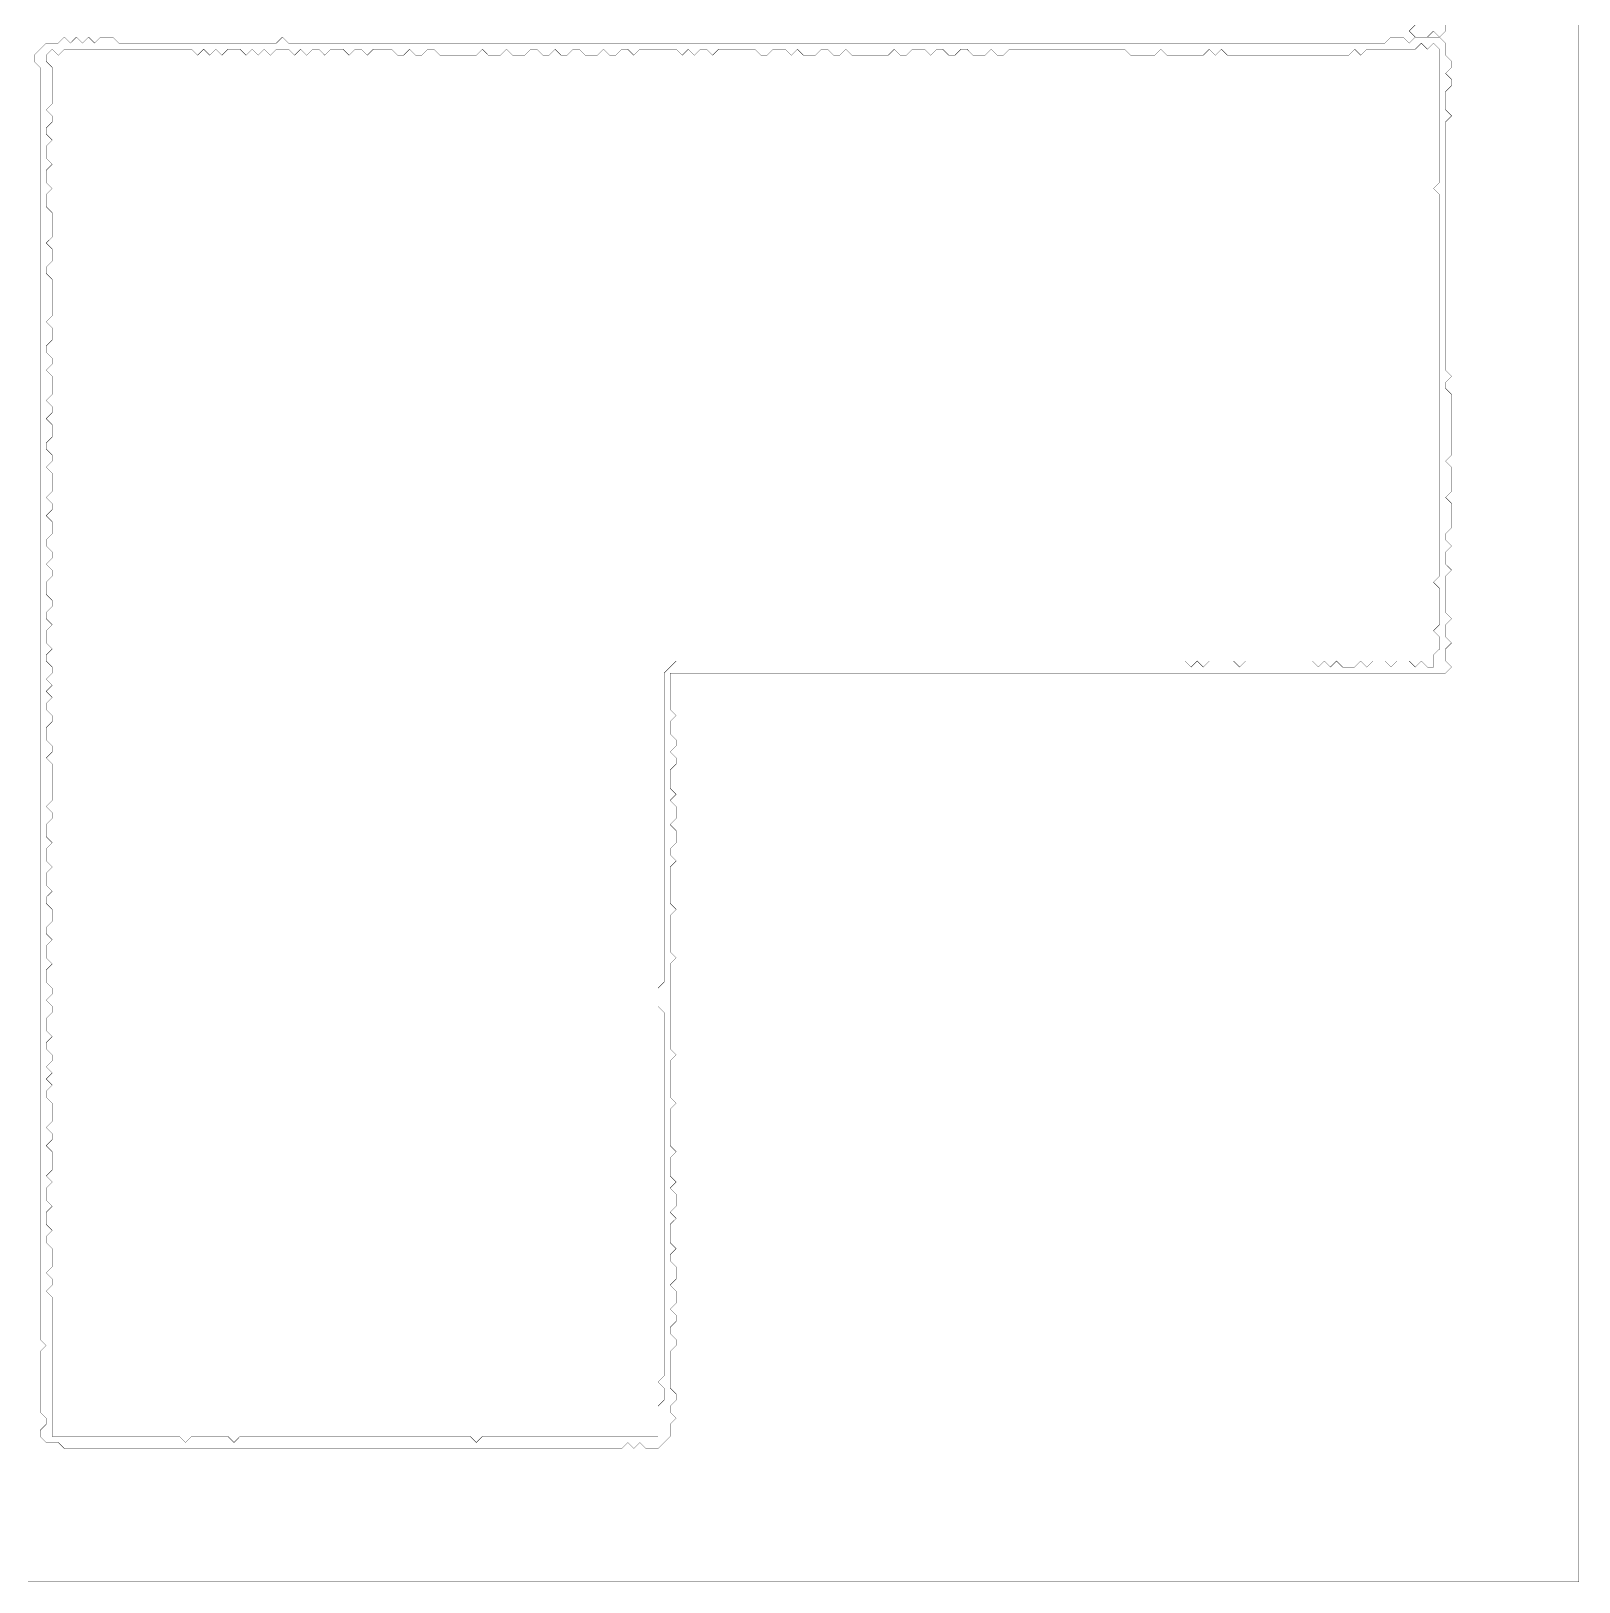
# Model space of a CAD drawing. Header units: metres. Extents: x 0 to 5055, y -5055 to 0.
# Drawn here: x 2528 to 5055, y -5055 to -2523 of the extents above; entities that cross this region are included whole.
import ezdxf

# ---------------------------------------------------------------- set-up
doc = ezdxf.new("R2010")
doc.units = ezdxf.units.M
doc.layers.add('conductor', color=1, linetype='Continuous')
doc.layers.add('substrate', color=5, linetype='Continuous')

msp = doc.modelspace()

# ---------------------------------------------------------------- linework, layer by layer
at = {"layer": 'conductor', "const_width": 0.5}
msp.add_lwpolyline([(4797.9, -2542.4), (4788, -2552.3), (4778.1, -2552.3), (4768.2, -2552.3), (4758.3, -2552.3), (4748.4, -2552.3), (4738.5, -2552.3), (4728.7, -2552.3), (4718.8, -2552.3), (4708.9, -2552.3), (4699, -2562.2), (4689.1, -2552.3), (4679.2, -2562.2), (4669.3, -2562.2), (4659.4, -2562.2), (4649.5, -2562.2), (4639.6, -2562.2), (4629.7, -2562.2), (4619.8, -2562.2), (4609.9, -2562.2), (4600, -2562.2), (4590.2, -2562.2), (4580.3, -2562.2), (4570.4, -2562.2), (4560.5, -2562.2), (4550.6, -2562.2), (4540.7, -2562.2), (4530.8, -2562.2), (4520.9, -2562.2), (4511, -2562.2), (4501.1, -2562.2), (4491.2, -2562.2), (4481.3, -2562.2), (4471.4, -2552.3), (4461.6, -2562.2), (4451.7, -2552.3), (4441.8, -2562.2), (4431.9, -2562.2), (4422, -2562.2), (4412.1, -2562.2), (4402.2, -2562.2), (4392.3, -2562.2), (4382.4, -2562.2), (4372.5, -2552.3), (4362.6, -2562.2), (4352.7, -2562.2), (4342.8, -2562.2), (4332.9, -2562.2), (4323.1, -2562.2), (4313.2, -2552.3), (4303.3, -2552.3), (4293.4, -2552.3), (4283.5, -2552.3), (4273.6, -2552.3), (4263.7, -2552.3), (4253.8, -2552.3), (4243.9, -2552.3), (4234, -2552.3), (4224.1, -2552.3), (4214.2, -2552.3), (4204.3, -2552.3), (4194.5, -2552.3), (4184.6, -2552.3), (4174.7, -2552.3), (4164.8, -2552.3), (4154.9, -2552.3), (4145, -2552.3), (4135.1, -2552.3), (4125.2, -2552.3), (4115.3, -2562.2), (4105.4, -2562.2), (4095.5, -2552.3), (4085.6, -2562.2), (4075.7, -2562.2), (4065.8, -2562.2), (4056, -2552.3), (4046.1, -2552.3), (4036.2, -2562.2), (4026.3, -2562.2), (4016.4, -2552.3), (4006.5, -2552.3), (3996.6, -2562.2), (3986.7, -2552.3), (3976.8, -2552.3), (3966.9, -2552.3), (3957, -2562.2), (3947.1, -2562.2), (3937.2, -2552.3), (3927.4, -2562.2), (3917.5, -2562.2), (3907.6, -2562.2), (3897.7, -2562.2), (3887.8, -2562.2), (3877.9, -2562.2), (3868, -2562.2), (3858.1, -2552.3), (3848.2, -2562.2), (3838.3, -2562.2), (3828.4, -2552.3), (3818.5, -2552.3), (3808.6, -2562.2), (3798.8, -2562.2), (3788.9, -2562.2), (3779, -2552.3), (3769.1, -2562.2), (3759.2, -2552.3), (3749.3, -2552.3), (3739.4, -2552.3), (3729.5, -2562.2), (3719.6, -2562.2), (3709.7, -2552.3), (3699.8, -2552.3), (3689.9, -2552.3), (3680, -2552.3), (3670.1, -2552.3), (3660.3, -2552.3), (3650.4, -2552.3), (3640.5, -2562.2), (3630.6, -2552.3), (3620.7, -2552.3), (3610.8, -2562.2), (3600.9, -2552.3), (3591, -2562.2), (3581.1, -2552.3), (3571.2, -2552.3), (3561.3, -2552.3), (3551.4, -2552.3), (3541.5, -2552.3), (3531.7, -2552.3), (3521.8, -2552.3), (3511.9, -2562.2), (3502, -2552.3), (3492.1, -2552.3), (3482.2, -2562.2), (3472.3, -2562.2), (3462.4, -2552.3), (3452.5, -2562.2), (3442.6, -2562.2), (3432.7, -2562.2), (3422.8, -2552.3), (3412.9, -2552.3), (3403, -2562.2), (3393.2, -2562.2), (3383.3, -2552.3), (3373.4, -2562.2), (3363.5, -2562.2), (3353.6, -2552.3), (3343.7, -2552.3), (3333.8, -2562.2), (3323.9, -2562.2), (3314, -2562.2), (3304.1, -2552.3), (3294.2, -2562.2), (3284.3, -2562.2), (3274.4, -2562.2), (3264.6, -2552.3), (3254.7, -2562.2), (3244.8, -2562.2), (3234.9, -2562.2), (3225, -2562.2), (3215.1, -2562.2), (3205.2, -2562.2), (3195.3, -2562.2), (3185.4, -2552.3), (3175.5, -2552.3), (3165.6, -2562.2), (3155.7, -2562.2), (3145.8, -2552.3), (3135.9, -2562.2), (3126.1, -2562.2), (3116.2, -2552.3), (3106.3, -2552.3), (3096.4, -2552.3), (3086.5, -2552.3), (3076.6, -2562.2), (3066.7, -2552.3), (3056.8, -2552.3), (3046.9, -2562.2), (3037, -2552.3), (3027.1, -2552.3), (3017.2, -2552.3), (3007.3, -2562.2), (2997.5, -2552.3), (2987.6, -2552.3), (2977.7, -2562.2), (2967.8, -2552.3), (2957.9, -2562.2), (2948, -2552.3), (2938.1, -2552.3), (2928.2, -2552.3), (2918.3, -2562.2), (2908.4, -2552.3), (2898.5, -2562.2), (2888.6, -2552.3), (2878.7, -2562.2), (2868.8, -2552.3), (2859, -2552.3), (2849.1, -2552.3), (2839.2, -2562.2), (2829.3, -2552.3), (2819.4, -2562.2), (2809.5, -2552.3), (2799.6, -2562.2), (2789.7, -2552.3), (2779.8, -2552.3), (2769.9, -2552.3), (2760, -2552.3), (2750.1, -2552.3), (2740.2, -2552.3), (2730.4, -2552.3), (2720.5, -2552.3), (2710.6, -2552.3), (2700.7, -2552.3), (2690.8, -2552.3), (2680.9, -2552.3), (2671, -2552.3), (2661.1, -2552.3), (2651.2, -2552.3), (2641.3, -2552.3), (2631.4, -2552.3), (2621.5, -2552.3), (2611.6, -2552.3), (2601.7, -2552.3), (2591.9, -2552.3), (2582, -2552.3), (2572.1, -2562.2), (2562.2, -2552.3), (2552.3, -2562.2), (2552.3, -2572.1), (2562.2, -2582), (2562.2, -2591.9), (2562.2, -2601.7), (2562.2, -2611.6), (2562.2, -2621.5), (2562.2, -2631.4), (2562.2, -2641.3), (2552.3, -2651.2), (2562.2, -2661.1), (2562.2, -2671), (2552.3, -2680.9), (2552.3, -2690.8), (2562.2, -2700.7), (2552.3, -2710.6), (2552.3, -2720.5), (2552.3, -2730.4), (2562.2, -2740.2), (2552.3, -2750.1), (2552.3, -2760), (2552.3, -2769.9), (2562.2, -2779.8), (2552.3, -2789.7), (2552.3, -2799.6), (2552.3, -2809.5), (2562.2, -2819.4), (2562.2, -2829.3), (2562.2, -2839.2), (2562.2, -2849.1), (2562.2, -2859), (2552.3, -2868.8), (2562.2, -2878.7), (2562.2, -2888.6), (2562.2, -2898.5), (2552.3, -2908.4), (2552.3, -2918.3), (2562.2, -2928.2), (2562.2, -2938.1), (2562.2, -2948), (2562.2, -2957.9), (2562.2, -2967.8), (2562.2, -2977.7), (2562.2, -2987.6), (2552.3, -2997.5), (2562.2, -3007.3), (2562.2, -3017.2), (2562.2, -3027.1), (2552.3, -3037), (2552.3, -3046.9), (2562.2, -3056.8), (2562.2, -3066.7), (2552.3, -3076.6), (2562.2, -3086.5), (2562.2, -3096.4), (2562.2, -3106.3), (2562.2, -3116.2), (2552.3, -3126.1), (2562.2, -3135.9), (2562.2, -3145.8), (2552.3, -3155.7), (2562.2, -3165.6), (2562.2, -3175.5), (2562.2, -3185.4), (2552.3, -3195.3), (2552.3, -3205.2), (2562.2, -3215.1), (2562.2, -3225), (2552.3, -3234.9), (2562.2, -3244.8), (2562.2, -3254.7), (2562.2, -3264.6), (2562.2, -3274.4), (2552.3, -3284.3), (2562.2, -3294.2), (2562.2, -3304.1), (2552.3, -3314), (2562.2, -3323.9), (2562.2, -3333.8), (2562.2, -3343.7), (2552.3, -3353.6), (2552.3, -3363.5), (2562.2, -3373.4), (2562.2, -3383.3), (2552.3, -3393.2), (2562.2, -3403), (2562.2, -3412.9), (2552.3, -3422.8), (2552.3, -3432.7), (2552.3, -3442.6), (2562.2, -3452.5), (2562.2, -3462.4), (2552.3, -3472.3), (2552.3, -3482.2), (2562.2, -3492.1), (2552.3, -3502), (2552.3, -3511.9), (2552.3, -3521.8), (2562.2, -3531.7), (2552.3, -3541.5), (2552.3, -3551.4), (2562.2, -3561.3), (2562.2, -3571.2), (2552.3, -3581.1), (2562.2, -3591), (2552.3, -3600.9), (2562.2, -3610.8), (2552.3, -3620.7), (2552.3, -3630.6), (2562.2, -3640.5), (2562.2, -3650.4), (2552.3, -3660.3), (2552.3, -3670.1), (2552.3, -3680), (2562.2, -3689.9), (2562.2, -3699.8), (2552.3, -3709.7), (2562.2, -3719.6), (2562.2, -3729.5), (2562.2, -3739.4), (2562.2, -3749.3), (2562.2, -3759.2), (2562.2, -3769.1), (2562.2, -3779), (2552.3, -3788.9), (2562.2, -3798.8), (2562.2, -3808.6), (2552.3, -3818.5), (2552.3, -3828.4), (2552.3, -3838.3), (2562.2, -3848.2), (2552.3, -3858.1), (2552.3, -3868), (2552.3, -3877.9), (2562.2, -3887.8), (2552.3, -3897.7), (2552.3, -3907.6), (2552.3, -3917.5), (2562.2, -3927.4), (2552.3, -3937.2), (2552.3, -3947.1), (2562.2, -3957), (2562.2, -3966.9), (2562.2, -3976.8), (2552.3, -3986.7), (2552.3, -3996.6), (2562.2, -4006.5), (2552.3, -4016.4), (2552.3, -4026.3), (2552.3, -4036.2), (2562.2, -4046.1), (2552.3, -4056), (2552.3, -4065.8), (2552.3, -4075.7), (2562.2, -4085.6), (2562.2, -4095.5), (2552.3, -4105.4), (2562.2, -4115.3), (2562.2, -4125.2), (2552.3, -4135.1), (2552.3, -4145), (2552.3, -4154.9), (2562.2, -4164.8), (2552.3, -4174.7), (2552.3, -4184.6), (2562.2, -4194.5), (2562.2, -4204.3), (2552.3, -4214.2), (2562.2, -4224.1), (2552.3, -4234), (2562.2, -4243.9), (2552.3, -4253.8), (2552.3, -4263.7), (2562.2, -4273.6), (2562.2, -4283.5), (2562.2, -4293.4), (2562.2, -4303.3), (2552.3, -4313.2), (2562.2, -4323.1), (2562.2, -4332.9), (2552.3, -4342.8), (2562.2, -4352.7), (2562.2, -4362.6), (2562.2, -4372.5), (2562.2, -4382.4), (2552.3, -4392.3), (2562.2, -4402.2), (2552.3, -4412.1), (2552.3, -4422), (2552.3, -4431.9), (2562.2, -4441.8), (2552.3, -4451.7), (2552.3, -4461.6), (2552.3, -4471.4), (2562.2, -4481.3), (2552.3, -4491.2), (2552.3, -4501.1), (2562.2, -4511), (2562.2, -4520.9), (2562.2, -4530.8), (2562.2, -4540.7), (2552.3, -4550.6), (2562.2, -4560.5), (2562.2, -4570.4), (2552.3, -4580.3), (2562.2, -4590.2), (2562.2, -4600), (2562.2, -4609.9), (2562.2, -4619.8), (2562.2, -4629.7), (2562.2, -4639.6), (2562.2, -4649.5), (2562.2, -4659.4), (2562.2, -4669.3), (2562.2, -4679.2), (2562.2, -4689.1), (2562.2, -4699), (2562.2, -4708.9), (2562.2, -4718.8), (2562.2, -4728.7), (2562.2, -4738.5), (2562.2, -4748.4), (2562.2, -4758.3), (2562.2, -4768.2), (2562.2, -4778.1), (2562.2, -4788), (2562.2, -4797.9), (2562.2, -4807.8), (2562.2, -4817.7), (2572.1, -4817.7), (2582, -4817.7), (2591.9, -4817.7), (2601.7, -4817.7), (2611.6, -4817.7), (2621.5, -4817.7), (2631.4, -4817.7), (2641.3, -4817.7), (2651.2, -4817.7), (2661.1, -4817.7), (2671, -4817.7), (2680.9, -4817.7), (2690.8, -4817.7), (2700.7, -4817.7), (2710.6, -4817.7), (2720.5, -4817.7), (2730.4, -4817.7), (2740.2, -4817.7), (2750.1, -4817.7), (2760, -4817.7), (2769.9, -4817.7), (2779.8, -4827.6), (2789.7, -4817.7), (2799.6, -4817.7), (2809.5, -4817.7), (2819.4, -4817.7), (2829.3, -4817.7), (2839.2, -4817.7), (2849.1, -4817.7), (2859, -4827.6), (2868.8, -4817.7), (2878.7, -4817.7), (2888.6, -4817.7), (2898.5, -4817.7), (2908.4, -4817.7), (2918.3, -4817.7), (2928.2, -4817.7), (2938.1, -4817.7), (2948, -4817.7), (2957.9, -4817.7), (2967.8, -4817.7), (2977.7, -4817.7), (2987.6, -4817.7), (2997.5, -4817.7), (3007.3, -4817.7), (3017.2, -4817.7), (3027.1, -4817.7), (3037, -4817.7), (3046.9, -4817.7), (3056.8, -4817.7), (3066.7, -4817.7), (3076.6, -4817.7), (3086.5, -4817.7), (3096.4, -4817.7), (3106.3, -4817.7), (3116.2, -4817.7), (3126.1, -4817.7), (3135.9, -4817.7), (3145.8, -4817.7), (3155.7, -4817.7), (3165.6, -4817.7), (3175.5, -4817.7), (3185.4, -4817.7), (3195.3, -4817.7), (3205.2, -4817.7), (3215.1, -4817.7), (3225, -4817.7), (3234.9, -4817.7), (3244.8, -4817.7), (3254.7, -4827.6), (3264.6, -4817.7), (3274.4, -4817.7), (3284.3, -4817.7), (3294.2, -4817.7), (3304.1, -4817.7), (3314, -4817.7), (3323.9, -4817.7), (3333.8, -4817.7), (3343.7, -4817.7), (3353.6, -4817.7), (3363.5, -4817.7), (3373.4, -4817.7), (3383.3, -4817.7), (3393.2, -4817.7), (3403, -4817.7), (3412.9, -4817.7), (3422.8, -4817.7), (3432.7, -4817.7), (3442.6, -4817.7), (3452.5, -4817.7), (3462.4, -4817.7), (3472.3, -4817.7), (3482.2, -4817.7), (3492.1, -4817.7), (3502, -4817.7), (3511.9, -4817.7), (3521.8, -4817.7), (3531.7, -4817.7), (3541.5, -4817.7), (3551.4, -4817.7), (3551.4, -4807.8), (3551.4, -4797.9), (3551.4, -4788), (3551.4, -4778.1), (3551.4, -4768.2), (3561.3, -4758.3), (3561.3, -4748.4), (3561.3, -4738.5), (3551.4, -4728.7), (3561.3, -4718.8), (3561.3, -4708.9), (3561.3, -4699), (3561.3, -4689.1), (3561.3, -4679.2), (3561.3, -4669.3), (3561.3, -4659.4), (3561.3, -4649.5), (3561.3, -4639.6), (3561.3, -4629.7), (3561.3, -4619.8), (3561.3, -4609.9), (3561.3, -4600), (3561.3, -4590.2), (3561.3, -4580.3), (3561.3, -4570.4), (3561.3, -4560.5), (3561.3, -4550.6), (3561.3, -4540.7), (3561.3, -4530.8), (3561.3, -4520.9), (3561.3, -4511), (3561.3, -4501.1), (3561.3, -4491.2), (3561.3, -4481.3), (3561.3, -4471.4), (3561.3, -4461.6), (3561.3, -4451.7), (3561.3, -4441.8), (3561.3, -4431.9), (3561.3, -4422), (3561.3, -4412.1), (3561.3, -4402.2), (3561.3, -4392.3), (3561.3, -4382.4), (3561.3, -4372.5), (3561.3, -4362.6), (3561.3, -4352.7), (3561.3, -4342.8), (3561.3, -4332.9), (3561.3, -4323.1), (3561.3, -4313.2), (3561.3, -4303.3), (3561.3, -4293.4), (3561.3, -4283.5), (3561.3, -4273.6), (3561.3, -4263.7), (3561.3, -4253.8), (3561.3, -4243.9), (3561.3, -4234), (3561.3, -4224.1), (3561.3, -4214.2), (3561.3, -4204.3), (3561.3, -4194.5), (3561.3, -4184.6), (3561.3, -4174.7), (3561.3, -4164.8), (3561.3, -4154.9), (3561.3, -4145), (3561.3, -4135.1), (3561.3, -4125.2), (3551.4, -4115.3), (3551.4, -4105.4), (3551.4, -4095.5), (3551.4, -4085.6), (3561.3, -4075.7), (3561.3, -4065.8), (3561.3, -4056), (3561.3, -4046.1), (3561.3, -4036.2), (3561.3, -4026.3), (3561.3, -4016.4), (3561.3, -4006.5), (3561.3, -3996.6), (3561.3, -3986.7), (3561.3, -3976.8), (3561.3, -3966.9), (3561.3, -3957), (3561.3, -3947.1), (3561.3, -3937.2), (3561.3, -3927.4), (3561.3, -3917.5), (3561.3, -3907.6), (3561.3, -3897.7), (3561.3, -3887.8), (3561.3, -3877.9), (3561.3, -3868), (3561.3, -3858.1), (3561.3, -3848.2), (3561.3, -3838.3), (3561.3, -3828.4), (3561.3, -3818.5), (3561.3, -3808.6), (3561.3, -3798.8), (3561.3, -3788.9), (3561.3, -3779), (3561.3, -3769.1), (3561.3, -3759.2), (3561.3, -3749.3), (3561.3, -3739.4), (3561.3, -3729.5), (3561.3, -3719.6), (3561.3, -3709.7), (3561.3, -3699.8), (3561.3, -3689.9), (3561.3, -3680), (3561.3, -3670.1), (3561.3, -3660.3), (3561.3, -3650.4), (3561.3, -3640.5), (3561.3, -3630.6), (3561.3, -3620.7), (3561.3, -3610.8), (3561.3, -3600.9), (3561.3, -3591), (3561.3, -3581.1), (3561.3, -3571.2), (3571.2, -3561.3), (3581.1, -3551.4), (3591, -3551.4), (3600.9, -3551.4), (3610.8, -3551.4), (3620.7, -3551.4), (3630.6, -3551.4), (3640.5, -3551.4), (3650.4, -3551.4), (3660.3, -3551.4), (3670.1, -3551.4), (3680, -3551.4), (3689.9, -3551.4), (3699.8, -3551.4), (3709.7, -3551.4), (3719.6, -3551.4), (3729.5, -3551.4), (3739.4, -3551.4), (3749.3, -3551.4), (3759.2, -3551.4), (3769.1, -3551.4), (3779, -3551.4), (3788.9, -3551.4), (3798.8, -3551.4), (3808.6, -3551.4), (3818.5, -3551.4), (3828.4, -3551.4), (3838.3, -3551.4), (3848.2, -3551.4), (3858.1, -3551.4), (3868, -3551.4), (3877.9, -3551.4), (3887.8, -3551.4), (3897.7, -3551.4), (3907.6, -3551.4), (3917.5, -3551.4), (3927.4, -3551.4), (3937.2, -3551.4), (3947.1, -3551.4), (3957, -3551.4), (3966.9, -3551.4), (3976.8, -3551.4), (3986.7, -3551.4), (3996.6, -3551.4), (4006.5, -3551.4), (4016.4, -3551.4), (4026.3, -3551.4), (4036.2, -3551.4), (4046.1, -3551.4), (4056, -3551.4), (4065.8, -3551.4), (4075.7, -3551.4), (4085.6, -3551.4), (4095.5, -3551.4), (4105.4, -3551.4), (4115.3, -3551.4), (4125.2, -3551.4), (4135.1, -3551.4), (4145, -3551.4), (4154.9, -3551.4), (4164.8, -3551.4), (4174.7, -3551.4), (4184.6, -3551.4), (4194.5, -3551.4), (4204.3, -3551.4), (4214.2, -3551.4), (4224.1, -3551.4), (4234, -3551.4), (4243.9, -3551.4), (4253.8, -3551.4), (4263.7, -3551.4), (4273.6, -3551.4), (4283.5, -3551.4), (4293.4, -3551.4), (4303.3, -3551.4), (4313.2, -3551.4), (4323.1, -3551.4), (4332.9, -3551.4), (4342.8, -3551.4), (4352.7, -3551.4), (4362.6, -3551.4), (4372.5, -3551.4), (4382.4, -3551.4), (4392.3, -3551.4), (4402.2, -3551.4), (4412.1, -3551.4), (4422, -3561.3), (4431.9, -3551.4), (4441.8, -3561.3), (4451.7, -3551.4), (4461.6, -3551.4), (4471.4, -3551.4), (4481.3, -3551.4), (4491.2, -3551.4), (4501.1, -3561.3), (4511, -3551.4), (4520.9, -3551.4), (4530.8, -3551.4), (4540.7, -3551.4), (4550.6, -3551.4), (4560.5, -3551.4), (4570.4, -3551.4), (4580.3, -3551.4), (4590.2, -3551.4), (4600, -3551.4), (4609.9, -3551.4), (4619.8, -3551.4), (4629.7, -3561.3), (4639.6, -3551.4), (4649.5, -3561.3), (4659.4, -3551.4), (4669.3, -3561.3), (4679.2, -3561.3), (4689.1, -3561.3), (4699, -3551.4), (4708.9, -3561.3), (4718.8, -3551.4), (4728.7, -3551.4), (4738.5, -3551.4), (4748.4, -3561.3), (4758.3, -3551.4), (4768.2, -3551.4), (4778.1, -3551.4), (4788, -3561.3), (4797.9, -3551.4), (4807.8, -3561.3), (4817.7, -3561.3), (4817.7, -3551.4), (4817.7, -3541.5), (4827.6, -3531.7), (4827.6, -3521.8), (4827.6, -3511.9), (4817.7, -3502), (4827.6, -3492.1), (4827.6, -3482.2), (4827.6, -3472.3), (4827.6, -3462.4), (4827.6, -3452.5), (4827.6, -3442.6), (4827.6, -3432.7), (4817.7, -3422.8), (4827.6, -3412.9), (4827.6, -3403), (4827.6, -3393.2), (4827.6, -3383.3), (4827.6, -3373.4), (4827.6, -3363.5), (4827.6, -3353.6), (4827.6, -3343.7), (4827.6, -3333.8), (4827.6, -3323.9), (4827.6, -3314), (4827.6, -3304.1), (4827.6, -3294.2), (4827.6, -3284.3), (4827.6, -3274.4), (4827.6, -3264.6), (4827.6, -3254.7), (4827.6, -3244.8), (4827.6, -3234.9), (4827.6, -3225), (4827.6, -3215.1), (4827.6, -3205.2), (4827.6, -3195.3), (4827.6, -3185.4), (4827.6, -3175.5), (4827.6, -3165.6), (4827.6, -3155.7), (4827.6, -3145.8), (4827.6, -3135.9), (4827.6, -3126.1), (4827.6, -3116.2), (4827.6, -3106.3), (4827.6, -3096.4), (4827.6, -3086.5), (4827.6, -3076.6), (4827.6, -3066.7), (4827.6, -3056.8), (4827.6, -3046.9), (4827.6, -3037), (4827.6, -3027.1), (4827.6, -3017.2), (4827.6, -3007.3), (4827.6, -2997.5), (4827.6, -2987.6), (4827.6, -2977.7), (4827.6, -2967.8), (4827.6, -2957.9), (4827.6, -2948), (4827.6, -2938.1), (4827.6, -2928.2), (4827.6, -2918.3), (4827.6, -2908.4), (4827.6, -2898.5), (4827.6, -2888.6), (4827.6, -2878.7), (4827.6, -2868.8), (4827.6, -2859), (4827.6, -2849.1), (4827.6, -2839.2), (4827.6, -2829.3), (4827.6, -2819.4), (4827.6, -2809.5), (4827.6, -2799.6), (4827.6, -2789.7), (4817.7, -2779.8), (4827.6, -2769.9), (4827.6, -2760), (4827.6, -2750.1), (4827.6, -2740.2), (4827.6, -2730.4), (4827.6, -2720.5), (4827.6, -2710.6), (4827.6, -2700.7), (4827.6, -2690.8), (4827.6, -2680.9), (4827.6, -2671), (4827.6, -2661.1), (4827.6, -2651.2), (4827.6, -2641.3), (4827.6, -2631.4), (4827.6, -2621.5), (4827.6, -2611.6), (4827.6, -2601.7), (4827.6, -2591.9), (4827.6, -2582), (4827.6, -2572.1), (4827.6, -2562.2), (4827.6, -2552.3), (4817.7, -2542.4), (4807.8, -2552.3)], close=True, dxfattribs=at)
at = {"layer": 'substrate', "const_width": 0.5}
for points in [[(2522.6, -5055.1), (2532.5, -5055.1), (2542.4, -5055.1), (2552.3, -5055.1), (2562.2, -5055.1), (2572.1, -5055.1), (2582, -5055.1), (2591.9, -5055.1), (2601.7, -5055.1), (2611.6, -5055.1), (2621.5, -5055.1), (2631.4, -5055.1), (2641.3, -5055.1), (2651.2, -5055.1), (2661.1, -5055.1), (2671, -5055.1), (2680.9, -5055.1), (2690.8, -5055.1), (2700.7, -5055.1), (2710.6, -5055.1), (2720.5, -5055.1), (2730.4, -5055.1), (2740.2, -5055.1), (2750.1, -5055.1), (2760, -5055.1), (2769.9, -5055.1), (2779.8, -5055.1), (2789.7, -5055.1), (2799.6, -5055.1), (2809.5, -5055.1), (2819.4, -5055.1), (2829.3, -5055.1), (2839.2, -5055.1), (2849.1, -5055.1), (2859, -5055.1), (2868.8, -5055.1), (2878.7, -5055.1), (2888.6, -5055.1), (2898.5, -5055.1), (2908.4, -5055.1), (2918.3, -5055.1), (2928.2, -5055.1), (2938.1, -5055.1), (2948, -5055.1), (2957.9, -5055.1), (2967.8, -5055.1), (2977.7, -5055.1), (2987.6, -5055.1), (2997.5, -5055.1), (3007.3, -5055.1), (3017.2, -5055.1), (3027.1, -5055.1), (3037, -5055.1), (3046.9, -5055.1), (3056.8, -5055.1), (3066.7, -5055.1), (3076.6, -5055.1), (3086.5, -5055.1), (3096.4, -5055.1), (3106.3, -5055.1), (3116.2, -5055.1), (3126.1, -5055.1), (3135.9, -5055.1), (3145.8, -5055.1), (3155.7, -5055.1), (3165.6, -5055.1), (3175.5, -5055.1), (3185.4, -5055.1), (3195.3, -5055.1), (3205.2, -5055.1), (3215.1, -5055.1), (3225, -5055.1), (3234.9, -5055.1), (3244.8, -5055.1), (3254.7, -5055.1), (3264.6, -5055.1), (3274.4, -5055.1), (3284.3, -5055.1), (3294.2, -5055.1), (3304.1, -5055.1), (3314, -5055.1), (3323.9, -5055.1), (3333.8, -5055.1), (3343.7, -5055.1), (3353.6, -5055.1), (3363.5, -5055.1), (3373.4, -5055.1), (3383.3, -5055.1), (3393.2, -5055.1), (3403, -5055.1), (3412.9, -5055.1), (3422.8, -5055.1), (3432.7, -5055.1), (3442.6, -5055.1), (3452.5, -5055.1), (3462.4, -5055.1), (3472.3, -5055.1), (3482.2, -5055.1), (3492.1, -5055.1), (3502, -5055.1), (3511.9, -5055.1), (3521.8, -5055.1), (3531.7, -5055.1), (3541.5, -5055.1), (3551.4, -5055.1), (3561.3, -5055.1), (3571.2, -5055.1), (3581.1, -5055.1), (3591, -5055.1), (3600.9, -5055.1), (3610.8, -5055.1), (3620.7, -5055.1), (3630.6, -5055.1), (3640.5, -5055.1), (3650.4, -5055.1), (3660.3, -5055.1), (3670.1, -5055.1), (3680, -5055.1), (3689.9, -5055.1), (3699.8, -5055.1), (3709.7, -5055.1), (3719.6, -5055.1), (3729.5, -5055.1), (3739.4, -5055.1), (3749.3, -5055.1), (3759.2, -5055.1), (3769.1, -5055.1), (3779, -5055.1), (3788.9, -5055.1), (3798.8, -5055.1), (3808.6, -5055.1), (3818.5, -5055.1), (3828.4, -5055.1), (3838.3, -5055.1), (3848.2, -5055.1), (3858.1, -5055.1), (3868, -5055.1), (3877.9, -5055.1), (3887.8, -5055.1), (3897.7, -5055.1), (3907.6, -5055.1), (3917.5, -5055.1), (3927.4, -5055.1), (3937.2, -5055.1), (3947.1, -5055.1), (3957, -5055.1), (3966.9, -5055.1), (3976.8, -5055.1), (3986.7, -5055.1), (3996.6, -5055.1), (4006.5, -5055.1), (4016.4, -5055.1), (4026.3, -5055.1), (4036.2, -5055.1), (4046.1, -5055.1), (4056, -5055.1), (4065.8, -5055.1), (4075.7, -5055.1), (4085.6, -5055.1), (4095.5, -5055.1), (4105.4, -5055.1), (4115.3, -5055.1), (4125.2, -5055.1), (4135.1, -5055.1), (4145, -5055.1), (4154.9, -5055.1), (4164.8, -5055.1), (4174.7, -5055.1), (4184.6, -5055.1), (4194.5, -5055.1), (4204.3, -5055.1), (4214.2, -5055.1), (4224.1, -5055.1), (4234, -5055.1), (4243.9, -5055.1), (4253.8, -5055.1), (4263.7, -5055.1), (4273.6, -5055.1), (4283.5, -5055.1), (4293.4, -5055.1), (4303.3, -5055.1), (4313.2, -5055.1), (4323.1, -5055.1), (4332.9, -5055.1), (4342.8, -5055.1), (4352.7, -5055.1), (4362.6, -5055.1), (4372.5, -5055.1), (4382.4, -5055.1), (4392.3, -5055.1), (4402.2, -5055.1), (4412.1, -5055.1), (4422, -5055.1), (4431.9, -5055.1), (4441.8, -5055.1), (4451.7, -5055.1), (4461.6, -5055.1), (4471.4, -5055.1), (4481.3, -5055.1), (4491.2, -5055.1), (4501.1, -5055.1), (4511, -5055.1), (4520.9, -5055.1), (4530.8, -5055.1), (4540.7, -5055.1), (4550.6, -5055.1), (4560.5, -5055.1), (4570.4, -5055.1), (4580.3, -5055.1), (4590.2, -5055.1), (4600, -5055.1), (4609.9, -5055.1), (4619.8, -5055.1), (4629.7, -5055.1), (4639.6, -5055.1), (4649.5, -5055.1), (4659.4, -5055.1), (4669.3, -5055.1), (4679.2, -5055.1), (4689.1, -5055.1), (4699, -5055.1), (4708.9, -5055.1), (4718.8, -5055.1), (4728.7, -5055.1), (4738.5, -5055.1), (4748.4, -5055.1), (4758.3, -5055.1), (4768.2, -5055.1), (4778.1, -5055.1), (4788, -5055.1), (4797.9, -5055.1), (4807.8, -5055.1), (4817.7, -5055.1), (4827.6, -5055.1), (4837.5, -5055.1), (4847.4, -5055.1), (4857.3, -5055.1), (4867.1, -5055.1), (4877, -5055.1), (4886.9, -5055.1), (4896.8, -5055.1), (4906.7, -5055.1), (4916.6, -5055.1), (4926.5, -5055.1), (4936.4, -5055.1), (4946.3, -5055.1), (4956.2, -5055.1), (4966.1, -5055.1), (4976, -5055.1), (4985.9, -5055.1), (4995.8, -5055.1), (5005.6, -5055.1), (5015.5, -5055.1), (5025.4, -5055.1), (5035.3, -5055.1), (5045.2, -5055.1), (5055.1, -5055.1), (5055.1, -5045.2), (5055.1, -5035.3), (5055.1, -5025.4), (5055.1, -5015.5), (5055.1, -5005.6), (5055.1, -4995.8), (5055.1, -4985.9), (5055.1, -4976), (5055.1, -4966.1), (5055.1, -4956.2), (5055.1, -4946.3), (5055.1, -4936.4), (5055.1, -4926.5), (5055.1, -4916.6), (5055.1, -4906.7), (5055.1, -4896.8), (5055.1, -4886.9), (5055.1, -4877), (5055.1, -4867.1), (5055.1, -4857.3), (5055.1, -4847.4), (5055.1, -4837.5), (5055.1, -4827.6), (5055.1, -4817.7), (5055.1, -4807.8), (5055.1, -4797.9), (5055.1, -4788), (5055.1, -4778.1), (5055.1, -4768.2), (5055.1, -4758.3), (5055.1, -4748.4), (5055.1, -4738.5), (5055.1, -4728.7), (5055.1, -4718.8), (5055.1, -4708.9), (5055.1, -4699), (5055.1, -4689.1), (5055.1, -4679.2), (5055.1, -4669.3), (5055.1, -4659.4), (5055.1, -4649.5), (5055.1, -4639.6), (5055.1, -4629.7), (5055.1, -4619.8), (5055.1, -4609.9), (5055.1, -4600), (5055.1, -4590.2), (5055.1, -4580.3), (5055.1, -4570.4), (5055.1, -4560.5), (5055.1, -4550.6), (5055.1, -4540.7), (5055.1, -4530.8), (5055.1, -4520.9), (5055.1, -4511), (5055.1, -4501.1), (5055.1, -4491.2), (5055.1, -4481.3), (5055.1, -4471.4), (5055.1, -4461.6), (5055.1, -4451.7), (5055.1, -4441.8), (5055.1, -4431.9), (5055.1, -4422), (5055.1, -4412.1), (5055.1, -4402.2), (5055.1, -4392.3), (5055.1, -4382.4), (5055.1, -4372.5), (5055.1, -4362.6), (5055.1, -4352.7), (5055.1, -4342.8), (5055.1, -4332.9), (5055.1, -4323.1), (5055.1, -4313.2), (5055.1, -4303.3), (5055.1, -4293.4), (5055.1, -4283.5), (5055.1, -4273.6), (5055.1, -4263.7), (5055.1, -4253.8), (5055.1, -4243.9), (5055.1, -4234), (5055.1, -4224.1), (5055.1, -4214.2), (5055.1, -4204.3), (5055.1, -4194.5), (5055.1, -4184.6), (5055.1, -4174.7), (5055.1, -4164.8), (5055.1, -4154.9), (5055.1, -4145), (5055.1, -4135.1), (5055.1, -4125.2), (5055.1, -4115.3), (5055.1, -4105.4), (5055.1, -4095.5), (5055.1, -4085.6), (5055.1, -4075.7), (5055.1, -4065.8), (5055.1, -4056), (5055.1, -4046.1), (5055.1, -4036.2), (5055.1, -4026.3), (5055.1, -4016.4), (5055.1, -4006.5), (5055.1, -3996.6), (5055.1, -3986.7), (5055.1, -3976.8), (5055.1, -3966.9), (5055.1, -3957), (5055.1, -3947.1), (5055.1, -3937.2), (5055.1, -3927.4), (5055.1, -3917.5), (5055.1, -3907.6), (5055.1, -3897.7), (5055.1, -3887.8), (5055.1, -3877.9), (5055.1, -3868), (5055.1, -3858.1), (5055.1, -3848.2), (5055.1, -3838.3), (5055.1, -3828.4), (5055.1, -3818.5), (5055.1, -3808.6), (5055.1, -3798.8), (5055.1, -3788.9), (5055.1, -3779), (5055.1, -3769.1), (5055.1, -3759.2), (5055.1, -3749.3), (5055.1, -3739.4), (5055.1, -3729.5), (5055.1, -3719.6), (5055.1, -3709.7), (5055.1, -3699.8), (5055.1, -3689.9), (5055.1, -3680), (5055.1, -3670.1), (5055.1, -3660.3), (5055.1, -3650.4), (5055.1, -3640.5), (5055.1, -3630.6), (5055.1, -3620.7), (5055.1, -3610.8), (5055.1, -3600.9), (5055.1, -3591), (5055.1, -3581.1), (5055.1, -3571.2), (5055.1, -3561.3), (5055.1, -3551.4), (5055.1, -3541.5), (5055.1, -3531.7), (5055.1, -3521.8), (5055.1, -3511.9), (5055.1, -3502), (5055.1, -3492.1), (5055.1, -3482.2), (5055.1, -3472.3), (5055.1, -3462.4), (5055.1, -3452.5), (5055.1, -3442.6), (5055.1, -3432.7), (5055.1, -3422.8), (5055.1, -3412.9), (5055.1, -3403), (5055.1, -3393.2), (5055.1, -3383.3), (5055.1, -3373.4), (5055.1, -3363.5), (5055.1, -3353.6), (5055.1, -3343.7), (5055.1, -3333.8), (5055.1, -3323.9), (5055.1, -3314), (5055.1, -3304.1), (5055.1, -3294.2), (5055.1, -3284.3), (5055.1, -3274.4), (5055.1, -3264.6), (5055.1, -3254.7), (5055.1, -3244.8), (5055.1, -3234.9), (5055.1, -3225), (5055.1, -3215.1), (5055.1, -3205.2), (5055.1, -3195.3), (5055.1, -3185.4), (5055.1, -3175.5), (5055.1, -3165.6), (5055.1, -3155.7), (5055.1, -3145.8), (5055.1, -3135.9), (5055.1, -3126.1), (5055.1, -3116.2), (5055.1, -3106.3), (5055.1, -3096.4), (5055.1, -3086.5), (5055.1, -3076.6), (5055.1, -3066.7), (5055.1, -3056.8), (5055.1, -3046.9), (5055.1, -3037), (5055.1, -3027.1), (5055.1, -3017.2), (5055.1, -3007.3), (5055.1, -2997.5), (5055.1, -2987.6), (5055.1, -2977.7), (5055.1, -2967.8), (5055.1, -2957.9), (5055.1, -2948), (5055.1, -2938.1), (5055.1, -2928.2), (5055.1, -2918.3), (5055.1, -2908.4), (5055.1, -2898.5), (5055.1, -2888.6), (5055.1, -2878.7), (5055.1, -2868.8), (5055.1, -2859), (5055.1, -2849.1), (5055.1, -2839.2), (5055.1, -2829.3), (5055.1, -2819.4), (5055.1, -2809.5), (5055.1, -2799.6), (5055.1, -2789.7), (5055.1, -2779.8), (5055.1, -2769.9), (5055.1, -2760), (5055.1, -2750.1), (5055.1, -2740.2), (5055.1, -2730.4), (5055.1, -2720.5), (5055.1, -2710.6), (5055.1, -2700.7), (5055.1, -2690.8), (5055.1, -2680.9), (5055.1, -2671), (5055.1, -2661.1), (5055.1, -2651.2), (5055.1, -2641.3), (5055.1, -2631.4), (5055.1, -2621.5), (5055.1, -2611.6), (5055.1, -2601.7), (5055.1, -2591.9), (5055.1, -2582), (5055.1, -2572.1), (5055.1, -2562.2), (5055.1, -2552.3), (5055.1, -2542.4), (5055.1, -2532.5), (5055.1, -2522.6), (5055.1, -2512.7)], [(4837.5, -2512.7), (4837.5, -2522.6), (4827.6, -2532.5), (4817.7, -2522.6), (4807.8, -2532.5), (4797.9, -2532.5), (4788, -2532.5), (4778.1, -2522.6), (4788, -2512.7)]]:
    msp.add_lwpolyline(points, dxfattribs=at)
msp.add_lwpolyline([(2572.1, -2542.4), (2582, -2532.5), (2591.9, -2542.4), (2601.7, -2532.5), (2611.6, -2542.4), (2621.5, -2532.5), (2631.4, -2542.4), (2641.3, -2532.5), (2651.2, -2532.5), (2661.1, -2532.5), (2671, -2542.4), (2680.9, -2542.4), (2690.8, -2542.4), (2700.7, -2542.4), (2710.6, -2542.4), (2720.5, -2542.4), (2730.4, -2542.4), (2740.2, -2542.4), (2750.1, -2542.4), (2760, -2542.4), (2769.9, -2542.4), (2779.8, -2542.4), (2789.7, -2542.4), (2799.6, -2542.4), (2809.5, -2542.4), (2819.4, -2542.4), (2829.3, -2542.4), (2839.2, -2542.4), (2849.1, -2542.4), (2859, -2542.4), (2868.8, -2542.4), (2878.7, -2542.4), (2888.6, -2542.4), (2898.5, -2542.4), (2908.4, -2542.4), (2918.3, -2542.4), (2928.2, -2542.4), (2938.1, -2532.5), (2948, -2542.4), (2957.9, -2542.4), (2967.8, -2542.4), (2977.7, -2542.4), (2987.6, -2542.4), (2997.5, -2542.4), (3007.3, -2542.4), (3017.2, -2542.4), (3027.1, -2542.4), (3037, -2542.4), (3046.9, -2542.4), (3056.8, -2542.4), (3066.7, -2542.4), (3076.6, -2542.4), (3086.5, -2542.4), (3096.4, -2542.4), (3106.3, -2542.4), (3116.2, -2542.4), (3126.1, -2542.4), (3135.9, -2542.4), (3145.8, -2542.4), (3155.7, -2542.4), (3165.6, -2542.4), (3175.5, -2542.4), (3185.4, -2542.4), (3195.3, -2542.4), (3205.2, -2542.4), (3215.1, -2542.4), (3225, -2542.4), (3234.9, -2542.4), (3244.8, -2542.4), (3254.7, -2542.4), (3264.6, -2542.4), (3274.4, -2542.4), (3284.3, -2542.4), (3294.2, -2542.4), (3304.1, -2542.4), (3314, -2542.4), (3323.9, -2542.4), (3333.8, -2542.4), (3343.7, -2542.4), (3353.6, -2542.4), (3363.5, -2542.4), (3373.4, -2542.4), (3383.3, -2542.4), (3393.2, -2542.4), (3403, -2542.4), (3412.9, -2542.4), (3422.8, -2542.4), (3432.7, -2542.4), (3442.6, -2542.4), (3452.5, -2542.4), (3462.4, -2542.4), (3472.3, -2542.4), (3482.2, -2542.4), (3492.1, -2542.4), (3502, -2542.4), (3511.9, -2542.4), (3521.8, -2542.4), (3531.7, -2542.4), (3541.5, -2542.4), (3551.4, -2542.4), (3561.3, -2542.4), (3571.2, -2542.4), (3581.1, -2542.4), (3591, -2542.4), (3600.9, -2542.4), (3610.8, -2542.4), (3620.7, -2542.4), (3630.6, -2542.4), (3640.5, -2542.4), (3650.4, -2542.4), (3660.3, -2542.4), (3670.1, -2542.4), (3680, -2542.4), (3689.9, -2542.4), (3699.8, -2542.4), (3709.7, -2542.4), (3719.6, -2542.4), (3729.5, -2542.4), (3739.4, -2542.4), (3749.3, -2542.4), (3759.2, -2542.4), (3769.1, -2542.4), (3779, -2542.4), (3788.9, -2542.4), (3798.8, -2542.4), (3808.6, -2542.4), (3818.5, -2542.4), (3828.4, -2542.4), (3838.3, -2542.4), (3848.2, -2542.4), (3858.1, -2542.4), (3868, -2542.4), (3877.9, -2542.4), (3887.8, -2542.4), (3897.7, -2542.4), (3907.6, -2542.4), (3917.5, -2542.4), (3927.4, -2542.4), (3937.2, -2542.4), (3947.1, -2542.4), (3957, -2542.4), (3966.9, -2542.4), (3976.8, -2542.4), (3986.7, -2542.4), (3996.6, -2542.4), (4006.5, -2542.4), (4016.4, -2542.4), (4026.3, -2542.4), (4036.2, -2542.4), (4046.1, -2542.4), (4056, -2542.4), (4065.8, -2542.4), (4075.7, -2542.4), (4085.6, -2542.4), (4095.5, -2542.4), (4105.4, -2542.4), (4115.3, -2542.4), (4125.2, -2542.4), (4135.1, -2542.4), (4145, -2542.4), (4154.9, -2542.4), (4164.8, -2542.4), (4174.7, -2542.4), (4184.6, -2542.4), (4194.5, -2542.4), (4204.3, -2542.4), (4214.2, -2542.4), (4224.1, -2542.4), (4234, -2542.4), (4243.9, -2542.4), (4253.8, -2542.4), (4263.7, -2542.4), (4273.6, -2542.4), (4283.5, -2542.4), (4293.4, -2542.4), (4303.3, -2542.4), (4313.2, -2542.4), (4323.1, -2542.4), (4332.9, -2542.4), (4342.8, -2542.4), (4352.7, -2542.4), (4362.6, -2542.4), (4372.5, -2542.4), (4382.4, -2542.4), (4392.3, -2542.4), (4402.2, -2542.4), (4412.1, -2542.4), (4422, -2542.4), (4431.9, -2542.4), (4441.8, -2542.4), (4451.7, -2542.4), (4461.6, -2542.4), (4471.4, -2542.4), (4481.3, -2542.4), (4491.2, -2542.4), (4501.1, -2542.4), (4511, -2542.4), (4520.9, -2542.4), (4530.8, -2542.4), (4540.7, -2542.4), (4550.6, -2542.4), (4560.5, -2542.4), (4570.4, -2542.4), (4580.3, -2542.4), (4590.2, -2542.4), (4600, -2542.4), (4609.9, -2542.4), (4619.8, -2542.4), (4629.7, -2542.4), (4639.6, -2542.4), (4649.5, -2542.4), (4659.4, -2542.4), (4669.3, -2542.4), (4679.2, -2542.4), (4689.1, -2542.4), (4699, -2542.4), (4708.9, -2542.4), (4718.8, -2542.4), (4728.7, -2542.4), (4738.5, -2542.4), (4748.4, -2532.5), (4758.3, -2532.5), (4768.2, -2532.5), (4778.1, -2542.4), (4788, -2532.5), (4797.9, -2532.5), (4807.8, -2532.5), (4817.7, -2532.5), (4827.6, -2532.5), (4837.5, -2542.4), (4837.5, -2552.3), (4837.5, -2562.2), (4847.4, -2572.1), (4847.4, -2582), (4837.5, -2591.9), (4847.4, -2601.7), (4847.4, -2611.6), (4837.5, -2621.5), (4837.5, -2631.4), (4837.5, -2641.3), (4837.5, -2651.2), (4847.4, -2661.1), (4837.5, -2671), (4837.5, -2680.9), (4837.5, -2690.8), (4837.5, -2700.7), (4837.5, -2710.6), (4837.5, -2720.5), (4837.5, -2730.4), (4837.5, -2740.2), (4837.5, -2750.1), (4837.5, -2760), (4837.5, -2769.9), (4837.5, -2779.8), (4837.5, -2789.7), (4837.5, -2799.6), (4837.5, -2809.5), (4837.5, -2819.4), (4837.5, -2829.3), (4837.5, -2839.2), (4837.5, -2849.1), (4837.5, -2859), (4837.5, -2868.8), (4837.5, -2878.7), (4837.5, -2888.6), (4837.5, -2898.5), (4837.5, -2908.4), (4837.5, -2918.3), (4837.5, -2928.2), (4837.5, -2938.1), (4837.5, -2948), (4837.5, -2957.9), (4837.5, -2967.8), (4837.5, -2977.7), (4837.5, -2987.6), (4837.5, -2997.5), (4837.5, -3007.3), (4837.5, -3017.2), (4837.5, -3027.1), (4837.5, -3037), (4837.5, -3046.9), (4837.5, -3056.8), (4837.5, -3066.7), (4837.5, -3076.6), (4847.4, -3086.5), (4837.5, -3096.4), (4837.5, -3106.3), (4847.4, -3116.2), (4847.4, -3126.1), (4847.4, -3135.9), (4847.4, -3145.8), (4847.4, -3155.7), (4847.4, -3165.6), (4847.4, -3175.5), (4847.4, -3185.4), (4847.4, -3195.3), (4847.4, -3205.2), (4847.4, -3215.1), (4837.5, -3225), (4847.4, -3234.9), (4847.4, -3244.8), (4847.4, -3254.7), (4847.4, -3264.6), (4847.4, -3274.4), (4837.5, -3284.3), (4847.4, -3294.2), (4847.4, -3304.1), (4847.4, -3314), (4847.4, -3323.9), (4847.4, -3333.8), (4837.5, -3343.7), (4837.5, -3353.6), (4847.4, -3363.5), (4837.5, -3373.4), (4837.5, -3383.3), (4837.5, -3393.2), (4847.4, -3403), (4837.5, -3412.9), (4837.5, -3422.8), (4837.5, -3432.7), (4837.5, -3442.6), (4837.5, -3452.5), (4837.5, -3462.4), (4837.5, -3472.3), (4847.4, -3482.2), (4837.5, -3492.1), (4837.5, -3502), (4837.5, -3511.9), (4847.4, -3521.8), (4837.5, -3531.7), (4837.5, -3541.5), (4837.5, -3551.4), (4847.4, -3561.3), (4837.5, -3571.2), (4827.6, -3571.2), (4817.7, -3571.2), (4807.8, -3571.2), (4797.9, -3571.2), (4788, -3571.2), (4778.1, -3571.2), (4768.2, -3571.2), (4758.3, -3571.2), (4748.4, -3571.2), (4738.5, -3571.2), (4728.7, -3571.2), (4718.8, -3571.2), (4708.9, -3571.2), (4699, -3571.2), (4689.1, -3571.2), (4679.2, -3571.2), (4669.3, -3571.2), (4659.4, -3571.2), (4649.5, -3571.2), (4639.6, -3571.2), (4629.7, -3571.2), (4619.8, -3571.2), (4609.9, -3571.2), (4600, -3571.2), (4590.2, -3571.2), (4580.3, -3571.2), (4570.4, -3571.2), (4560.5, -3571.2), (4550.6, -3571.2), (4540.7, -3571.2), (4530.8, -3571.2), (4520.9, -3571.2), (4511, -3571.2), (4501.1, -3571.2), (4491.2, -3571.2), (4481.3, -3571.2), (4471.4, -3571.2), (4461.6, -3571.2), (4451.7, -3571.2), (4441.8, -3571.2), (4431.9, -3571.2), (4422, -3571.2), (4412.1, -3571.2), (4402.2, -3571.2), (4392.3, -3571.2), (4382.4, -3571.2), (4372.5, -3571.2), (4362.6, -3571.2), (4352.7, -3571.2), (4342.8, -3571.2), (4332.9, -3571.2), (4323.1, -3571.2), (4313.2, -3571.2), (4303.3, -3571.2), (4293.4, -3571.2), (4283.5, -3571.2), (4273.6, -3571.2), (4263.7, -3571.2), (4253.8, -3571.2), (4243.9, -3571.2), (4234, -3571.2), (4224.1, -3571.2), (4214.2, -3571.2), (4204.3, -3571.2), (4194.5, -3571.2), (4184.6, -3571.2), (4174.7, -3571.2), (4164.8, -3571.2), (4154.9, -3571.2), (4145, -3571.2), (4135.1, -3571.2), (4125.2, -3571.2), (4115.3, -3571.2), (4105.4, -3571.2), (4095.5, -3571.2), (4085.6, -3571.2), (4075.7, -3571.2), (4065.8, -3571.2), (4056, -3571.2), (4046.1, -3571.2), (4036.2, -3571.2), (4026.3, -3571.2), (4016.4, -3571.2), (4006.5, -3571.2), (3996.6, -3571.2), (3986.7, -3571.2), (3976.8, -3571.2), (3966.9, -3571.2), (3957, -3571.2), (3947.1, -3571.2), (3937.2, -3571.2), (3927.4, -3571.2), (3917.5, -3571.2), (3907.6, -3571.2), (3897.7, -3571.2), (3887.8, -3571.2), (3877.9, -3571.2), (3868, -3571.2), (3858.1, -3571.2), (3848.2, -3571.2), (3838.3, -3571.2), (3828.4, -3571.2), (3818.5, -3571.2), (3808.6, -3571.2), (3798.8, -3571.2), (3788.9, -3571.2), (3779, -3571.2), (3769.1, -3571.2), (3759.2, -3571.2), (3749.3, -3571.2), (3739.4, -3571.2), (3729.5, -3571.2), (3719.6, -3571.2), (3709.7, -3571.2), (3699.8, -3571.2), (3689.9, -3571.2), (3680, -3571.2), (3670.1, -3571.2), (3660.3, -3571.2), (3650.4, -3571.2), (3640.5, -3571.2), (3630.6, -3571.2), (3620.7, -3571.2), (3610.8, -3571.2), (3600.9, -3571.2), (3591, -3571.2), (3581.1, -3571.2), (3571.2, -3571.2), (3571.2, -3581.1), (3571.2, -3591), (3571.2, -3600.9), (3571.2, -3610.8), (3571.2, -3620.7), (3571.2, -3630.6), (3581.1, -3640.5), (3571.2, -3650.4), (3571.2, -3660.3), (3571.2, -3670.1), (3581.1, -3680), (3581.1, -3689.9), (3571.2, -3699.8), (3581.1, -3709.7), (3581.1, -3719.6), (3571.2, -3729.5), (3571.2, -3739.4), (3571.2, -3749.3), (3571.2, -3759.2), (3581.1, -3769.1), (3571.2, -3779), (3581.1, -3788.9), (3581.1, -3798.8), (3581.1, -3808.6), (3571.2, -3818.5), (3581.1, -3828.4), (3581.1, -3838.3), (3581.1, -3848.2), (3571.2, -3858.1), (3571.2, -3868), (3581.1, -3877.9), (3571.2, -3887.8), (3571.2, -3897.7), (3571.2, -3907.6), (3571.2, -3917.5), (3571.2, -3927.4), (3571.2, -3937.2), (3571.2, -3947.1), (3581.1, -3957), (3571.2, -3966.9), (3571.2, -3976.8), (3571.2, -3986.7), (3571.2, -3996.6), (3571.2, -4006.5), (3571.2, -4016.4), (3571.2, -4026.3), (3581.1, -4036.2), (3571.2, -4046.1), (3571.2, -4056), (3571.2, -4065.8), (3571.2, -4075.7), (3571.2, -4085.6), (3571.2, -4095.5), (3571.2, -4105.4), (3571.2, -4115.3), (3571.2, -4125.2), (3571.2, -4135.1), (3571.2, -4145), (3571.2, -4154.9), (3571.2, -4164.8), (3571.2, -4174.7), (3571.2, -4184.6), (3581.1, -4194.5), (3571.2, -4204.3), (3571.2, -4214.2), (3571.2, -4224.1), (3571.2, -4234), (3571.2, -4243.9), (3571.2, -4253.8), (3571.2, -4263.7), (3581.1, -4273.6), (3571.2, -4283.5), (3571.2, -4293.4), (3571.2, -4303.3), (3571.2, -4313.2), (3571.2, -4323.1), (3571.2, -4332.9), (3571.2, -4342.8), (3581.1, -4352.7), (3571.2, -4362.6), (3571.2, -4372.5), (3571.2, -4382.4), (3571.2, -4392.3), (3581.1, -4402.2), (3571.2, -4412.1), (3581.1, -4422), (3581.1, -4431.9), (3581.1, -4441.8), (3571.2, -4451.7), (3581.1, -4461.6), (3571.2, -4471.4), (3571.2, -4481.3), (3571.2, -4491.2), (3571.2, -4501.1), (3581.1, -4511), (3571.2, -4520.9), (3571.2, -4530.8), (3581.1, -4540.7), (3581.1, -4550.6), (3581.1, -4560.5), (3571.2, -4570.4), (3581.1, -4580.3), (3581.1, -4590.2), (3581.1, -4600), (3571.2, -4609.9), (3581.1, -4619.8), (3581.1, -4629.7), (3571.2, -4639.6), (3571.2, -4649.5), (3581.1, -4659.4), (3581.1, -4669.3), (3571.2, -4679.2), (3571.2, -4689.1), (3571.2, -4699), (3571.2, -4708.9), (3571.2, -4718.8), (3571.2, -4728.7), (3571.2, -4738.5), (3581.1, -4748.4), (3581.1, -4758.3), (3571.2, -4768.2), (3571.2, -4778.1), (3581.1, -4788), (3571.2, -4797.9), (3571.2, -4807.8), (3571.2, -4817.7), (3561.3, -4827.6), (3551.4, -4837.5), (3541.5, -4837.5), (3531.7, -4837.5), (3521.8, -4827.6), (3511.9, -4837.5), (3502, -4827.6), (3492.1, -4837.5), (3482.2, -4837.5), (3472.3, -4837.5), (3462.4, -4837.5), (3452.5, -4837.5), (3442.6, -4837.5), (3432.7, -4837.5), (3422.8, -4837.5), (3412.9, -4837.5), (3403, -4837.5), (3393.2, -4837.5), (3383.3, -4837.5), (3373.4, -4837.5), (3363.5, -4837.5), (3353.6, -4837.5), (3343.7, -4837.5), (3333.8, -4837.5), (3323.9, -4837.5), (3314, -4837.5), (3304.1, -4837.5), (3294.2, -4837.5), (3284.3, -4837.5), (3274.4, -4837.5), (3264.6, -4837.5), (3254.7, -4837.5), (3244.8, -4837.5), (3234.9, -4837.5), (3225, -4837.5), (3215.1, -4837.5), (3205.2, -4837.5), (3195.3, -4837.5), (3185.4, -4837.5), (3175.5, -4837.5), (3165.6, -4837.5), (3155.7, -4837.5), (3145.8, -4837.5), (3135.9, -4837.5), (3126.1, -4837.5), (3116.2, -4837.5), (3106.3, -4837.5), (3096.4, -4837.5), (3086.5, -4837.5), (3076.6, -4837.5), (3066.7, -4837.5), (3056.8, -4837.5), (3046.9, -4837.5), (3037, -4837.5), (3027.1, -4837.5), (3017.2, -4837.5), (3007.3, -4837.5), (2997.5, -4837.5), (2987.6, -4837.5), (2977.7, -4837.5), (2967.8, -4837.5), (2957.9, -4837.5), (2948, -4837.5), (2938.1, -4837.5), (2928.2, -4837.5), (2918.3, -4837.5), (2908.4, -4837.5), (2898.5, -4837.5), (2888.6, -4837.5), (2878.7, -4837.5), (2868.8, -4837.5), (2859, -4837.5), (2849.1, -4837.5), (2839.2, -4837.5), (2829.3, -4837.5), (2819.4, -4837.5), (2809.5, -4837.5), (2799.6, -4837.5), (2789.7, -4837.5), (2779.8, -4837.5), (2769.9, -4837.5), (2760, -4837.5), (2750.1, -4837.5), (2740.2, -4837.5), (2730.4, -4837.5), (2720.5, -4837.5), (2710.6, -4837.5), (2700.7, -4837.5), (2690.8, -4837.5), (2680.9, -4837.5), (2671, -4837.5), (2661.1, -4837.5), (2651.2, -4837.5), (2641.3, -4837.5), (2631.4, -4837.5), (2621.5, -4837.5), (2611.6, -4837.5), (2601.7, -4837.5), (2591.9, -4837.5), (2582, -4837.5), (2572.1, -4827.6), (2562.2, -4827.6), (2552.3, -4827.6), (2542.4, -4817.7), (2542.4, -4807.8), (2552.3, -4797.9), (2552.3, -4788), (2542.4, -4778.1), (2542.4, -4768.2), (2542.4, -4758.3), (2542.4, -4748.4), (2542.4, -4738.5), (2542.4, -4728.7), (2542.4, -4718.8), (2542.4, -4708.9), (2542.4, -4699), (2542.4, -4689.1), (2542.4, -4679.2), (2552.3, -4669.3), (2542.4, -4659.4), (2542.4, -4649.5), (2542.4, -4639.6), (2542.4, -4629.7), (2542.4, -4619.8), (2542.4, -4609.9), (2542.4, -4600), (2542.4, -4590.2), (2542.4, -4580.3), (2542.4, -4570.4), (2542.4, -4560.5), (2542.4, -4550.6), (2542.4, -4540.7), (2542.4, -4530.8), (2542.4, -4520.9), (2542.4, -4511), (2542.4, -4501.1), (2542.4, -4491.2), (2542.4, -4481.3), (2542.4, -4471.4), (2542.4, -4461.6), (2542.4, -4451.7), (2542.4, -4441.8), (2542.4, -4431.9), (2542.4, -4422), (2542.4, -4412.1), (2542.4, -4402.2), (2542.4, -4392.3), (2542.4, -4382.4), (2542.4, -4372.5), (2542.4, -4362.6), (2542.4, -4352.7), (2542.4, -4342.8), (2542.4, -4332.9), (2542.4, -4323.1), (2542.4, -4313.2), (2542.4, -4303.3), (2542.4, -4293.4), (2542.4, -4283.5), (2542.4, -4273.6), (2542.4, -4263.7), (2542.4, -4253.8), (2542.4, -4243.9), (2542.4, -4234), (2542.4, -4224.1), (2542.4, -4214.2), (2542.4, -4204.3), (2542.4, -4194.5), (2542.4, -4184.6), (2542.4, -4174.7), (2542.4, -4164.8), (2542.4, -4154.9), (2542.4, -4145), (2542.4, -4135.1), (2542.4, -4125.2), (2542.4, -4115.3), (2542.4, -4105.4), (2542.4, -4095.5), (2542.4, -4085.6), (2542.4, -4075.7), (2542.4, -4065.8), (2542.4, -4056), (2542.4, -4046.1), (2542.4, -4036.2), (2542.4, -4026.3), (2542.4, -4016.4), (2542.4, -4006.5), (2542.4, -3996.6), (2542.4, -3986.7), (2542.4, -3976.8), (2542.4, -3966.9), (2542.4, -3957), (2542.4, -3947.1), (2542.4, -3937.2), (2542.4, -3927.4), (2542.4, -3917.5), (2542.4, -3907.6), (2542.4, -3897.7), (2542.4, -3887.8), (2542.4, -3877.9), (2542.4, -3868), (2542.4, -3858.1), (2542.4, -3848.2), (2542.4, -3838.3), (2542.4, -3828.4), (2542.4, -3818.5), (2542.4, -3808.6), (2542.4, -3798.8), (2542.4, -3788.9), (2542.4, -3779), (2542.4, -3769.1), (2542.4, -3759.2), (2542.4, -3749.3), (2542.4, -3739.4), (2542.4, -3729.5), (2542.4, -3719.6), (2542.4, -3709.7), (2542.4, -3699.8), (2542.4, -3689.9), (2542.4, -3680), (2542.4, -3670.1), (2542.4, -3660.3), (2542.4, -3650.4), (2542.4, -3640.5), (2542.4, -3630.6), (2542.4, -3620.7), (2542.4, -3610.8), (2542.4, -3600.9), (2542.4, -3591), (2542.4, -3581.1), (2542.4, -3571.2), (2542.4, -3561.3), (2542.4, -3551.4), (2542.4, -3541.5), (2542.4, -3531.7), (2542.4, -3521.8), (2542.4, -3511.9), (2542.4, -3502), (2542.4, -3492.1), (2542.4, -3482.2), (2542.4, -3472.3), (2542.4, -3462.4), (2542.4, -3452.5), (2542.4, -3442.6), (2542.4, -3432.7), (2542.4, -3422.8), (2542.4, -3412.9), (2542.4, -3403), (2542.4, -3393.2), (2542.4, -3383.3), (2542.4, -3373.4), (2542.4, -3363.5), (2542.4, -3353.6), (2542.4, -3343.7), (2542.4, -3333.8), (2542.4, -3323.9), (2542.4, -3314), (2542.4, -3304.1), (2542.4, -3294.2), (2542.4, -3284.3), (2542.4, -3274.4), (2542.4, -3264.6), (2542.4, -3254.7), (2542.4, -3244.8), (2542.4, -3234.9), (2542.4, -3225), (2542.4, -3215.1), (2542.4, -3205.2), (2542.4, -3195.3), (2542.4, -3185.4), (2542.4, -3175.5), (2542.4, -3165.6), (2542.4, -3155.7), (2542.4, -3145.8), (2542.4, -3135.9), (2542.4, -3126.1), (2542.4, -3116.2), (2542.4, -3106.3), (2542.4, -3096.4), (2542.4, -3086.5), (2542.4, -3076.6), (2542.4, -3066.7), (2542.4, -3056.8), (2542.4, -3046.9), (2542.4, -3037), (2542.4, -3027.1), (2542.4, -3017.2), (2542.4, -3007.3), (2542.4, -2997.5), (2542.4, -2987.6), (2542.4, -2977.7), (2542.4, -2967.8), (2542.4, -2957.9), (2542.4, -2948), (2542.4, -2938.1), (2542.4, -2928.2), (2542.4, -2918.3), (2542.4, -2908.4), (2542.4, -2898.5), (2542.4, -2888.6), (2542.4, -2878.7), (2542.4, -2868.8), (2542.4, -2859), (2542.4, -2849.1), (2542.4, -2839.2), (2542.4, -2829.3), (2542.4, -2819.4), (2542.4, -2809.5), (2542.4, -2799.6), (2542.4, -2789.7), (2542.4, -2779.8), (2542.4, -2769.9), (2542.4, -2760), (2542.4, -2750.1), (2542.4, -2740.2), (2542.4, -2730.4), (2542.4, -2720.5), (2542.4, -2710.6), (2542.4, -2700.7), (2542.4, -2690.8), (2542.4, -2680.9), (2542.4, -2671), (2542.4, -2661.1), (2542.4, -2651.2), (2542.4, -2641.3), (2542.4, -2631.4), (2542.4, -2621.5), (2542.4, -2611.6), (2542.4, -2601.7), (2542.4, -2591.9), (2542.4, -2582), (2532.5, -2572.1), (2532.5, -2562.2), (2542.4, -2552.3), (2552.3, -2542.4), (2562.2, -2542.4)], close=True, dxfattribs=at)

doc.saveas('drawing.dxf')
